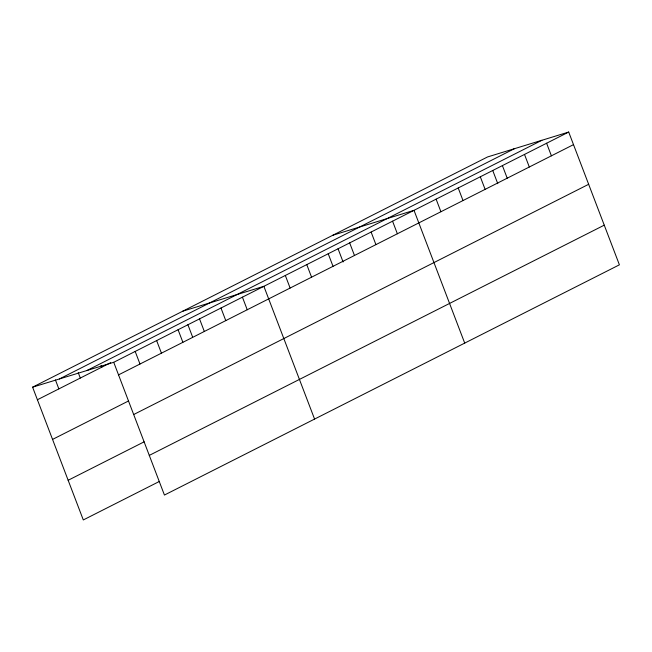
<?xml version="1.0" encoding="UTF-8"?>
<svg xmlns="http://www.w3.org/2000/svg" width="652" height="652" viewBox="0 0 652 652"><rect width="100%" height="100%" fill="white"/><g stroke="black" fill="none" stroke-linecap="round" stroke-linejoin="round"><path stroke-width="0.98" d="M159.259 481.502L83.301 519.946L32.6 387.174L487.566 156.945L568.699 132.054L619.4 264.826L164.434 495.055L113.733 362.292L568.699 132.054M59.373 378.967L514.338 148.729M86.96 370.507L541.926 140.27M37.4 399.757L110.685 362.675M118.542 374.876L573.507 144.638M52.551 439.415L128.509 400.98M133.684 414.533L588.65 184.296M68.15 480.279L144.116 441.844M149.284 455.398L604.257 225.16M332.879 235.225L414.012 210.335L464.713 343.107M182.739 311.2L263.873 286.318L314.574 419.081M32.6 387.174L113.733 362.292M546.604 143.236L551.405 155.82M524.501 154.426L529.31 167.002M502.407 165.608L507.207 178.183M492.733 170.465L497.778 183.685M480.312 176.79L485.112 189.365M458.209 187.972L463.01 200.555M436.115 199.153L440.915 211.737M392.561 221.191L397.37 233.775M371.118 232.047L375.919 244.622M349.668 242.903L354.468 255.478M338.046 248.746L343.091 261.965M328.217 253.75L333.025 266.334M306.774 264.606L311.575 277.19M285.323 275.462L290.124 288.045M242.422 297.173L247.23 309.749M220.979 308.021L225.779 320.605M199.528 318.877L204.329 331.46M187.906 324.72L192.593 337.002M178.077 329.733L182.886 342.308M156.635 340.588L161.435 353.164M135.184 351.436L139.984 364.02M101.06 365.397L101.753 367.198M78.24 372.659L80.302 378.046M55.42 379.92L58.851 388.902"/></g></svg>
